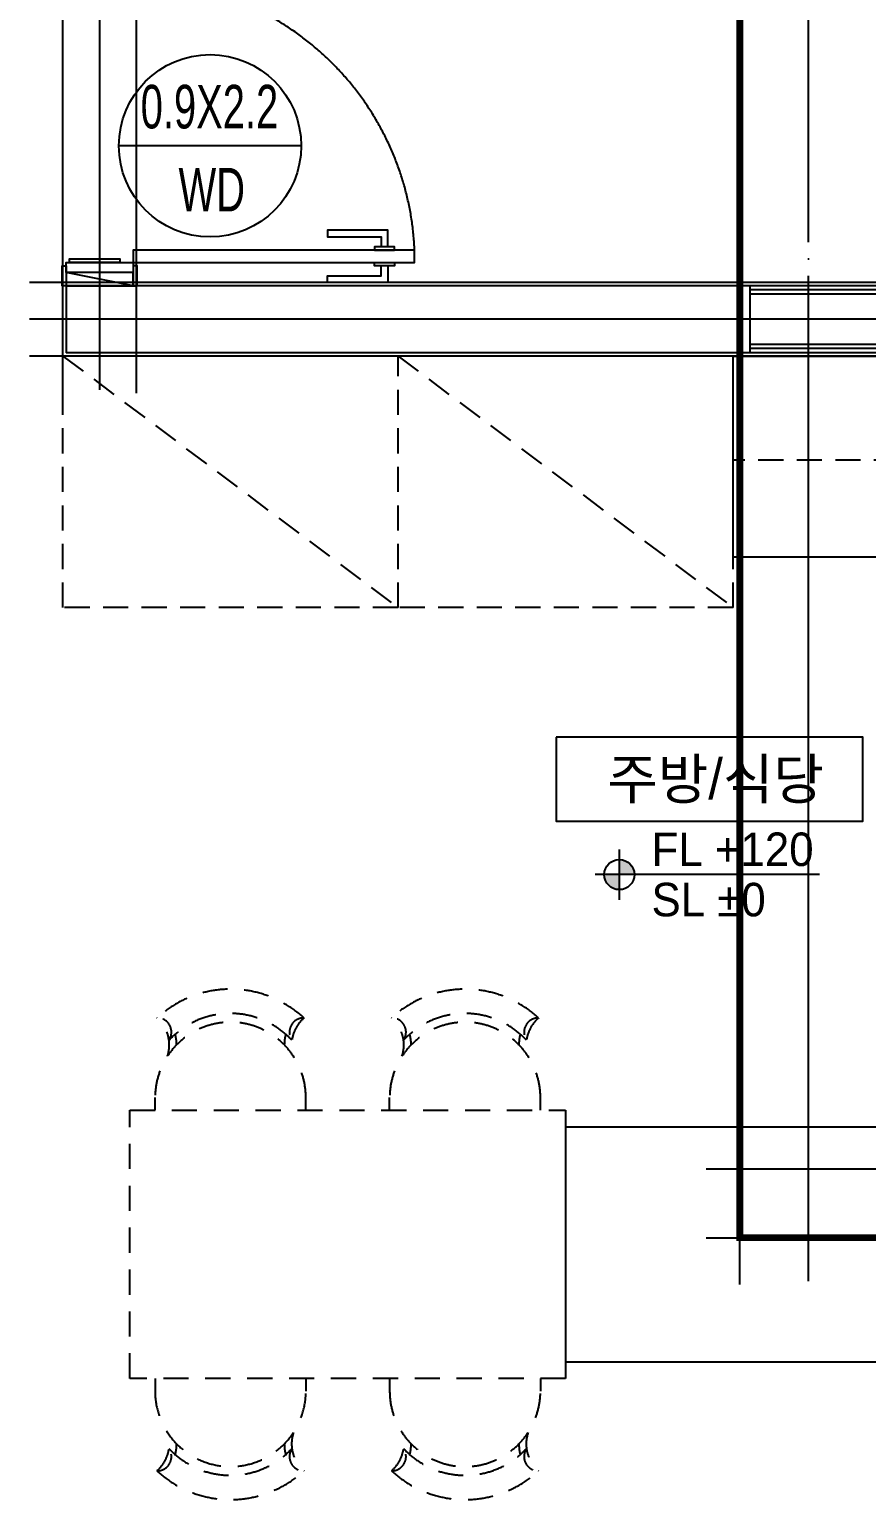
# Model space of a CAD drawing. Header units: millimetres. Extents: x -24416 to 92204, y -190080 to 23760.
# Drawn here: x 66089 to 68587, y -14244 to -9857 of the extents above; entities that cross this region are included whole.
import ezdxf
from ezdxf.enums import TextEntityAlignment as Align
from ezdxf.xclip import XClip

# ---------------------------------------------------------------- set-up
doc = ezdxf.new("R2010")
doc.units = ezdxf.units.MM
doc.header["$LTSCALE"] = 50
doc.header["$XCLIPFRAME"] = 0
for name, pattern in [('AUDIT_D_220706163347-0', [0]), ('CEN', [62, 60, -1, 0, -1]), ('HD', [2.5, 1.5, -1]), ('HID', [2.3, 1.5, -0.8]), ('HIDDEN', [9.525, 6.35, -3.175]), ('U-76B(확장)$0$HD', [2.5, 1.5, -1]), ('평면도(기준)$0$CENTER2', [16.25, 15, -0.5, 0.25, -0.5])]:
    doc.linetypes.add(name, pattern=pattern)
for name, color, linetype in [('A-레벨', 7, 'AUDIT_D_220706163347-0'), ('A-창호부호', 4, 'Continuous'), ('CEN_CON', 1, 'CEN'), ('CEN_WALL', 12, 'CEN'), ('CONC', 2, 'Continuous'), ('FUR', 4, 'Continuous'), ('FUR_가구', 8, 'HD'), ('FUR_가전', 8, 'HID'), ('SINA-F-FRAME', 4, 'Continuous'), ('U-76B(확장)$0$FUR_가구', 8, 'U-76B(확장)$0$HD'), ('WAL_DRY', 7, 'Continuous'), ('실명', 3, 'AUDIT_D_220706163347-0'), ('실명박스', 7, 'AUDIT_D_220706163347-0'), ('평면도(기준)$0$1.EC-F-DOOR', 4, 'Continuous'), ('평면도(기준)$0$1.EC-F-DOOR-F', 4, 'Continuous'), ('확장', 8, 'HIDDEN')]:
    doc.layers.add(name, color=color, linetype=linetype)
doc.layers.add('MC', color=135, linetype='Continuous', plot=False)
doc.styles.add('HAUD01', font='Dotum.ttf')

# ---------------------------------------------------------------- blocks, each defined once
blk = doc.blocks.new('U-76B(확장)$0$식탁-1300x800')
at = {"layer": 'U-76B(확장)$0$FUR_가구'}
for p, q in [((75, 800), (75, 837.8)), ((525, 800), (525, 837.8)), ((775, 800), (775, 837.8)), ((1225, 800), (1225, 837.8)), ((75, 0), (75, -37.8)), ((525, 0), (525, -37.8)), ((775, 0), (775, -37.8)), ((1225, 0), (1225, -37.8))]:
    blk.add_line(p, q, dxfattribs=at)
blk.add_lwpolyline([(0, 800), (1300, 800), (1300, 0), (0, 0)], close=True, dxfattribs=at)
for centre, radius, start, end in [((300, 837.8), 323.6, 47.307, 132.693), ((1000, 837.8), 323.6, 47.307, 132.693), ((300, 837.8), 225, 0, 180), ((81.5, 1033.2), 42.4, 325.904, 91.1712), ((11.9, 995.4), 105.6, 341.0855, 49.4454), ((300, 837.8), 251.2, 43.0982, 136.9019), ((518.5, 1033.2), 42.4, 88.8288, 214.096), ((588.1, 995.4), 105.6, 130.5546, 198.9145), ((1000, 837.8), 225, 360, 180), ((781.5, 1033.2), 42.4, 325.904, 91.1712), ((711.9, 995.4), 105.6, 341.0855, 49.4454), ((1000, 837.8), 251.2, 43.0981, 136.9018), ((1218.5, 1033.2), 42.4, 88.8288, 214.096), ((1288.1, 995.4), 105.6, 130.5546, 198.9145), ((11.9, 995.4), 127.4, 359.9704, 14.5481), ((588.1, 995.4), 127.4, 165.452, 180.0296), ((711.9, 995.4), 127.4, 359.9704, 14.548), ((1288.1, 995.4), 127.4, 165.4519, 180.0296), ((300, -37.8), 225, 180, 360), ((1000, -37.8), 225, 180, 0), ((11.9, -195.4), 105.6, 310.5546, 18.9145), ((588.1, -195.4), 105.6, 161.0855, 229.4454), ((711.9, -195.4), 105.6, 310.5546, 18.9145), ((1288.1, -195.4), 105.6, 161.0855, 229.4454), ((81.5, -233.2), 42.4, 268.8288, 34.096), ((300, -37.8), 251.2, 223.0981, 316.9018), ((11.9, -195.4), 127.4, 345.4519, 0.0296), ((588.1, -195.4), 127.4, 179.9704, 194.548), ((518.5, -233.2), 42.4, 145.904, 271.1712), ((781.5, -233.2), 42.4, 268.8288, 34.096), ((1000, -37.8), 251.2, 223.0982, 316.9019), ((711.9, -195.4), 127.4, 345.452, 0.0296), ((1288.1, -195.4), 127.4, 179.9704, 194.5481), ((1218.5, -233.2), 42.4, 145.904, 271.1712), ((300, -37.8), 323.6, 227.307, 312.693), ((1000, -37.8), 323.6, 227.307, 312.693)]:
    blk.add_arc(centre, radius, start, end, dxfattribs=at)
blk = doc.blocks.new('A$C40FE212C')
at = {"layer": '평면도(기준)$0$1.EC-F-DOOR', "color": 8}
for points in [[(1600.5, 887.4), (1600.5, 937.4), (1420.5, 937.4), (1420.5, 917.4), (1580.5, 917.4), (1580.5, 887.4)], [(1600.5, 831.3), (1600.5, 781.3), (1420.5, 781.3), (1420.5, 801.3), (1580.5, 801.3), (1580.5, 831.3)]]:
    blk.add_lwpolyline(points, dxfattribs=at)
for points in [[(1560.5, 877.3), (1620.5, 877.3), (1620.5, 887.3), (1560.5, 887.3)], [(1560.5, 841.3), (1620.5, 841.3), (1620.5, 831.3), (1560.5, 831.3)]]:
    blk.add_lwpolyline(points, close=True, dxfattribs=at)
at = {"layer": '평면도(기준)$0$1.EC-F-DOOR'}
blk.add_lwpolyline([(840.9, 841.3), (1680.5, 841.3), (1680.5, 877.3), (840.9, 877.3), (840.9, 841.3)], dxfattribs=at)
at = {"layer": '평면도(기준)$0$1.EC-F-DOOR', "color": 1, "linetype": '평면도(기준)$0$CENTER2', "ltscale": 6}
blk.add_arc((840.6, 840.6), 840.6, 2.4982, 89.9824, dxfattribs=at)
at = {"layer": '평면도(기준)$0$1.EC-F-DOOR-F'}
for points in [[(640.9, 1691.3), (640.9, 1711.3), (640.9, 1751.3), (628.9, 1751.3), (628.9, 1691.3)], [(640.9, 1711.3), (640.9, 1681.3), (840.9, 1681.3), (840.9, 1711.3)], [(852.9, 1691.3), (852.9, 1751.3), (840.9, 1751.3), (840.9, 1691.3)], [(650.9, 1681.3), (650.9, 1671.3), (800.9, 1671.3), (800.9, 1681.3)], [(640.9, 811.3), (640.9, 841.3), (840.9, 841.3), (840.9, 811.3)], [(650.9, 841.3), (650.9, 851.3), (800.9, 851.3), (800.9, 841.3)], [(640.9, 831.3), (640.9, 811.3), (640.9, 771.3), (628.9, 771.3), (628.9, 831.3)], [(852.9, 771.3), (852.9, 831.3), (840.9, 831.3), (840.9, 771.3)]]:
    blk.add_lwpolyline(points, close=True, dxfattribs=at)
blk = doc.blocks.new('U-76B(확장)', base_point=(4647231.1, 20750.39))
at = {"layer": 'CEN_CON'}
for p, q in [((8810, -300), (8810, 5480)), ((8600, 5270), (15255, 5270))]:
    blk.add_line(p, q, dxfattribs=at)
at = {"layer": 'CEN_WALL'}
for p, q in [((6275, 3460), (6275, 2180)), ((5940, 3155), (15255, 3155))]:
    blk.add_line(p, q, dxfattribs=at)
at = {"layer": 'CONC'}
for p, q in [((8710, 3330), (8710, 5370)), ((8910, 5370), (8710, 5370)), ((8910, 3330), (8910, 5370)), ((8910, 3330), (8710, 3330))]:
    blk.add_line(p, q, dxfattribs=at)
at = {"layer": 'FUR'}
for points in [[(6400, 3880), (5700, 3880), (5700, 2380), (6400, 2380)], [(6410, 390), (6410, 1040), (8100, 1040), (8100, 3380), (8700, 3380), (8700, 390)]]:
    blk.add_lwpolyline(points, close=True, dxfattribs=at)
at = {"layer": 'FUR', "linetype": 'HID'}
blk.add_lwpolyline([(6410, 700), (8390, 700), (8390, 3380)], dxfattribs=at)
at = {"layer": 'FUR_가전'}
for points in [[(7950, 4380), (8700, 4380), (8700, 5380), (7950, 4380), (7950, 5380), (8700, 5380)], [(7950, 3380), (8700, 3380), (8700, 4380), (7950, 3380), (7950, 4380), (8700, 4380)]]:
    blk.add_lwpolyline(points, dxfattribs=at)
at = {"layer": 'MC'}
for p, q in [((8700, -300), (8700, 5480)), ((8920, -300), (8920, 5480)), ((8590, 5380), (12880, 5380)), ((8590, 5160), (15255, 5160)), ((6070, 3460), (6070, 2180)), ((5930, 3360), (15255, 3360))]:
    blk.add_line(p, q, dxfattribs=at)
at = {"layer": 'SINA-F-FRAME'}
blk.add_line((8910, 5170), (8950, 5370), dxfattribs=at)
blk.add_lwpolyline([(8950, 5370), (8910, 5370), (8910, 5170), (8950, 5170)], close=True, dxfattribs=at)
at = {"layer": 'WAL_DRY'}
for p, q in [((8710, 2215), (8710, 3330)), ((8722.5, 2215), (8722.5, 3330)), ((8735, 2215), (8735, 3330)), ((8885, 2215), (8885, 3330)), ((8897.5, 2215), (8897.5, 3330)), ((8910, 2215), (8910, 3330))]:
    blk.add_line(p, q, dxfattribs=at)
at = {"layer": '확장', "ltscale": 0.5, "const_width": 20, "flags": 128}
blk.add_lwpolyline([(15030, 3360), (6070, 3360), (6070, 2380)], dxfattribs=at)
at = {"layer": 'FUR_가구', "rotation": 90}
blk.add_blockref('U-76B(확장)$0$식탁-1300x800', (6450, 3880), dxfattribs=at)
at = {"layer": 'SINA-F-FRAME', "rotation": 270}
blk.add_blockref('A$C40FE212C', (8138.72, 6010.9), dxfattribs=at)
blk = doc.blocks.new('A$Cb33ca4a3')
at = {"layer": 'A-레벨'}
h = blk.add_hatch(color=256, dxfattribs=at)
h.paths.add_polyline_path([(67849.4, -36183.7), (67849.4, -36138.7), (67804.4, -36138.7, 0.414214)])
h.paths.add_polyline_path([(67849.4, -36093.7), (67849.4, -36138.7), (67894.4, -36138.7, 0.414214)])
for p, q in [((67849.4, -36063.7), (67849.4, -36213.7)), ((68447.1, -36138.7), (67777.4, -36138.7))]:
    blk.add_line(p, q, dxfattribs=at)
blk.add_circle((67849.4, -36138.7), 45, dxfattribs=at)
at = {"layer": 'A-레벨', "color": 4, "style": 'HAUD01'}
for s, p in [('FL +120', (67945.4, -36113.2)), ('SL %%P0', (67945.4, -36263.3))]:
    blk.add_text(s, height=100, dxfattribs=at).set_placement(p)
blk = doc.blocks.new('A$C4D377245')
at = {"layer": 'A-창호부호'}
blk.add_line((675.4, 345), (14.6, 345), dxfattribs=at)
blk.add_circle((345, 345), 330.4, dxfattribs=at)

msp = doc.modelspace()

# ---------------------------------------------------------------- linework, layer by layer
at = {"layer": '실명박스'}
msp.add_lwpolyline([(67660.6, -11969.2), (67660.6, -12219.2), (68575.6, -12219.2), (68575.6, -11969.2)], close=True, dxfattribs=at)

# ---------------------------------------------------------------- block references
ref = msp.add_blockref('U-76B(확장)', (50818.6, 4627699), dxfattribs=dict(rotation=90))
XClip(ref).set_block_clipping_path([(-300, -300), (16026.5922833934, 11940.1364734633)])
at = {"layer": 'A-창호부호'}
msp.add_blockref('A$Cb33ca4a3', (0, 23760), dxfattribs=at)
at = {"layer": 'A-창호부호', "xscale": 0.8231884058332071, "yscale": 0.8231884058332071, "zscale": 0.8231884058332071}
msp.add_blockref('A$C4D377245', (66344, -10488.3), dxfattribs=at)

# ---------------------------------------------------------------- texts
at = {"layer": 'A-창호부호', "color": 6, "style": 'HAUD01', "width": 0.7}
for s, p in [('0.9X2.2', (66626.3, -10087.5)), ('WD', (66633.2, -10335.2))]:
    msp.add_text(s, height=130, dxfattribs=at).set_placement(p, align=Align.MIDDLE)
at = {"layer": '실명', "style": 'HAUD01'}
msp.add_text('주방/식당', height=120, dxfattribs=at).set_placement((68136.6, -12092.4), align=Align.MIDDLE)

doc.saveas('drawing.dxf')
